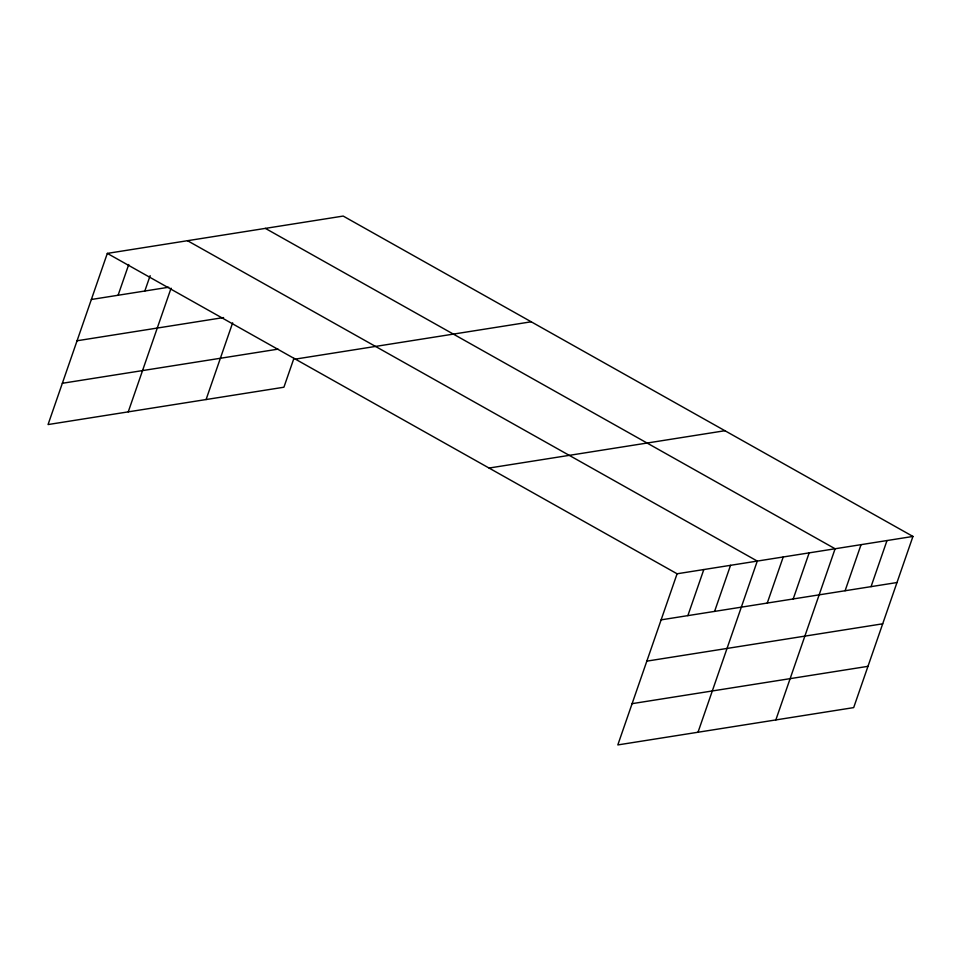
<?xml version="1.0" encoding="UTF-8"?>
<svg xmlns="http://www.w3.org/2000/svg" width="961" height="961" viewBox="0 0 961 961"><rect width="100%" height="100%" fill="white"/><g stroke="black" fill="none" stroke-linecap="round" stroke-linejoin="round"><path stroke-width="1.44" d="M912.95 536.442L677.085 573.777L617.815 744.931L853.68 707.608L912.95 536.442L343.185 216.069L107.32 253.392L48.05 424.558L283.915 387.223L293.922 358.333M118.095 295.243L128.738 264.527M144.823 291.015L150.144 275.651M128.245 411.861L171.082 288.168M206.086 399.548L232.646 322.836M687.86 615.629L703.812 569.549M714.588 611.4L730.54 565.308M698.01 732.246L757.28 561.08L187.515 240.706M767.262 603.064L783.227 556.972M793.209 598.955L809.162 552.875M775.839 719.921L835.109 548.767L265.356 228.382M845.103 590.739L861.056 544.659M871.05 586.642L887.003 540.55M91.367 299.484L168.74 287.231M77.072 340.759L223.565 317.562M62.345 383.283L278.029 349.143M295.339 359.114L531.205 321.791M489.065 468.043L724.93 430.72M661.12 619.857L896.997 582.534M646.825 661.132L882.703 623.809M632.11 703.656L867.975 666.333M107.32 253.392L677.085 573.777"/></g></svg>
